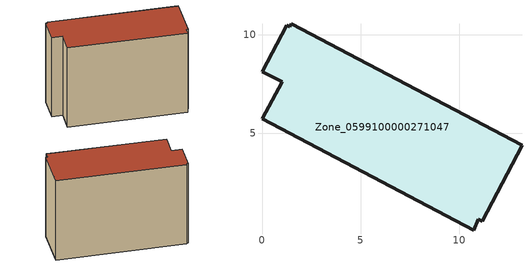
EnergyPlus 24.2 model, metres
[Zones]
Zone_0599100000271047
 floor ground (C_G): 1.49,10.56 13.18,4.4 11.16,0.55 10.97,0.63 10.74,0.07 0,5.73 1.02,7.6 0.02,8.11 1.27,10.47 1.4,10.4 z0
 wall outside (C_F): 1.27,10.47 0.02,8.11 1.02,7.6 0,5.73 10.74,0.07 10.97,0.63 11.16,0.55 13.18,4.4 1.49,10.56 1.4,10.4 1.27,10.47 z0:9.29
 roof outside (C_R): 13.18,4.4 1.49,10.56 1.4,10.4 1.27,10.47 0.02,8.11 1.02,7.6 0,5.73 10.74,0.07 10.97,0.63 11.16,0.55 z9.29
[BUILDING]
Pand.0599100000271047: North Axis=0; Terrain=City; Loads Convergence Tolerance Value=0.04; Temperature Convergence Tolerance Value=0.4; Solar Distribution=FullExterior; Maximum Number of Warmup Days=25; Minimum Number of Warmup Days=1
[Site:Location]
Rotterdam.The.Hague.AP_ZH_NLD Design_Conditions: Latitude=51.96; Longitude=4.45; Time Zone=1; Elevation=-4.5
[SITE:GROUNDTEMPERATURE:BUILDINGSURFACE]
18, 18, 18, 18, 18, 18, 18, 18, 18, 18, 18, 18
[MATERIAL] Thermal Absorptance=0.9; Solar Absorptance=0.7; Visible Absorptance=0.7
Name | Roughness | Thickness | Conductivity | Density | Specific Heat
G.TI.1946 | MediumSmooth | 0.15 | 1 | 540 | 1210
F.TI.1946 | Rough | 0.3 | 0.857143 | 1920 | 840
R.TI.1946 | MediumRough | 0.2 | 0.1 | 1500 | 1000
[CONSTRUCTION]
C_G: G.TI.1946
C_F: F.TI.1946
C_R: R.TI.1946
[ZONE]
Zone_0599100000271047: Type=1; Multiplier=1; Ceiling Height=Autocalculate; Volume=Autocalculate; Floor Area=autocalculate; Part of Total Floor Area=Yes
[ZONEINFILTRATION:DESIGNFLOWRATE]
Infil_Zone_0599100000271047: Zone or ZoneList or Space or SpaceList=Zone_0599100000271047; Schedule=AlwaysOn; Design Flow Rate Calculation Method=Flow/Area; Flow Rate per Floor Area=0.003; Constant Term Coefficient=1; Temperature Term Coefficient=0; Velocity Term Coefficient=0; Velocity Squared Term Coefficient=0
[HVACTEMPLATE:ZONE:IDEALLOADSAIRSYSTEM]
Zone_0599100000271047: Maximum Heating Supply Air Temperature=50; Minimum Cooling Supply Air Temperature=13; Maximum Heating Supply Air Humidity Ratio=0.0156; Minimum Cooling Supply Air Humidity Ratio=0.0077; Heating Limit=NoLimit; Cooling Limit=NoLimit; Dehumidification Control Type=ConstantSensibleHeatRatio; Cooling Sensible Heat Ratio=0.7; Dehumidification Setpoint=60; Humidification Control Type=None; Humidification Setpoint=30; Outdoor Air Method=None; Outdoor Air Flow Rate per Person=0.00944; Outdoor Air Flow Rate per Zone Floor Area=0; Outdoor Air Flow Rate per Zone=0; Demand Controlled Ventilation Type=None; Outdoor Air Economizer Type=NoEconomizer; Heat Recovery Type=None; Sensible Heat Recovery Effectiveness=0.7; Latent Heat Recovery Effectiveness=0.65
[ZONECONTROL:THERMOSTAT]
ThermostatControl_Zone_0599100000271047: Zone or ZoneList=Zone_0599100000271047; Control Type Schedule=DualSetpointControlType; Control 1=Thermostat_Zone_0599100000271047; Temperature Difference Between Cutout And Setpoint=0
[THERMOSTATSETPOINT:DUALSETPOINT]
Thermostat_Zone_0599100000271047: Heating Setpoint Temperature Schedule=HeatingSetpoint_Zone_0599100000271047; Cooling Setpoint Temperature Schedule=CoolingSetpoint_Zone_0599100000271047
[SCHEDULE:COMPACT]
HeatingSetpoint_Zone_0599100000271047: Through: 12/31, For: AllDays, Until: 24:00, 21
CoolingSetpoint_Zone_0599100000271047: Through: 12/31, For: AllDays, Until: 24:00, 24
DualSetpointControlType: Through: 12/31, For: AllDays, Until: 24:00, 4
AlwaysOn: Through: 12/31, For: AllDays, Until: 24:00, 1
